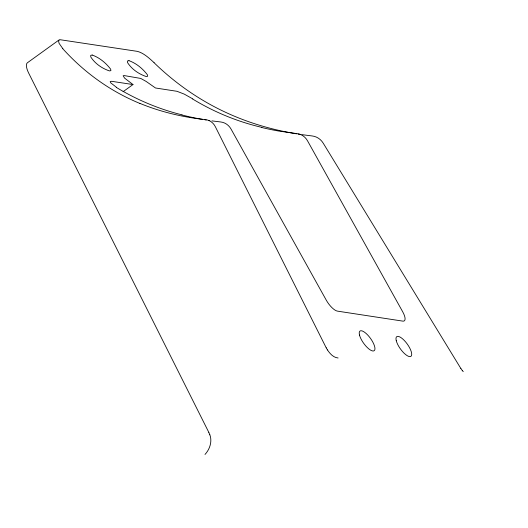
<?xml version="1.0" encoding="UTF-8"?>
<svg xmlns="http://www.w3.org/2000/svg" width="528" height="528" viewBox="0 0 528 528"><rect width="100%" height="100%" fill="white"/><g stroke="black" fill="none" stroke-linecap="round" stroke-linejoin="round"><path stroke-width="0.79" d="M154.084 62.641C149.16 58.186 144.045 53.242 137.504 51.388L59.697 39.659L58.529 40.814L59.07 43.322L62.845 48.688M205.003 454.45C209.801 449.308 212.355 441.599 209.873 434.788M123.116 91.674L132.99 84.546L124.641 78.157L123.143 75.755L124.093 75.563L140.771 78.448L146.177 81.451L155.483 87.985L177.005 91.304L184.246 94.116L192.793 98.894M58.905 40.049L27.311 62.839A16.177 5.603 54.2 0 0 28.769 73.286L208.89 432.524M132.99 84.546L111.58 81.299L110.2 81.55L110.755 82.876L116.338 87.206M301.844 134.64L312.239 135.967A16.309 14.929 86.9 0 1 323.261 143.24L460.799 368.412M298.142 134.072L300.366 134.409M296.663 133.841C275.893 130.469 255.46 124.885 235.99 116.866A281.728 257.987 86.9 0 1 154.044 62.687M338.098 357.984C333.326 357.595 329.947 353.628 327.426 349.932M139.913 103.389C160.849 112.015 183.097 117.236 205.59 119.651A16.309 13.86 -72.3 0 1 215.358 126.74L326.218 347.833M462.264 370.55L463.267 371.633M139.894 103.442A282.051 239.705 -72.4 0 1 62.806 48.741M211.979 120.879A358.532 318.41 -81.3 0 0 213.418 121.077L220.684 121.961A16.177 14.368 -81.3 0 1 231.092 129.142L326.284 300.181A12.131 4.204 54.2 0 0 337.425 311.124L402.851 321.13A12.131 4.204 54.2 0 0 402.739 311.87L307.54 140.837A16.177 14.368 -81.3 0 0 297.139 133.657L279.154 131.122A343.279 304.854 -81.3 0 1 268.666 129.083A329.683 292.789 -81.3 0 1 261.796 127.512M209.821 120.569A358.532 318.41 -81.3 0 1 208.395 120.358M206.25 120.021A358.532 318.41 -81.3 0 1 204.831 119.79M202.706 119.427A343.279 304.854 -81.3 0 1 192.212 117.394A331.822 294.69 -81.3 0 1 181.949 114.972M181.975 114.86A295 261.987 -81.3 0 1 116.259 87.364M261.829 127.373A295 261.987 -81.3 0 1 192.707 99.059M208.831 432.564A24.539 20.79 -72.9 0 1 209.807 434.821M462.31 370.511A24.572 22.433 86.4 0 1 460.852 368.372M327.459 349.906A24.572 20.843 -72.8 0 1 326.258 347.8M92.209 55.031L90.71 55.361L90.75 56.918C94.974 63.584 102.029 68.442 109.454 70.917L110.893 70.633L110.669 69.194C105.976 63.01 99.568 57.671 92.209 55.031M128.971 60.654L127.466 60.984L127.505 62.535C131.729 69.208 138.785 74.059 146.21 76.54L147.649 76.256L147.424 74.818C142.732 68.633 136.323 63.294 128.971 60.654M359.509 335.089A12.131 4.204 54.2 0 0 372.722 350.975A12.131 4.204 54.2 0 0 369.059 336.547A12.131 4.204 54.2 0 0 359.509 335.089M396.264 340.712A12.131 4.204 54.2 0 0 409.477 356.598A12.131 4.204 54.2 0 0 405.814 342.17A12.131 4.204 54.2 0 0 396.264 340.712"/></g></svg>
